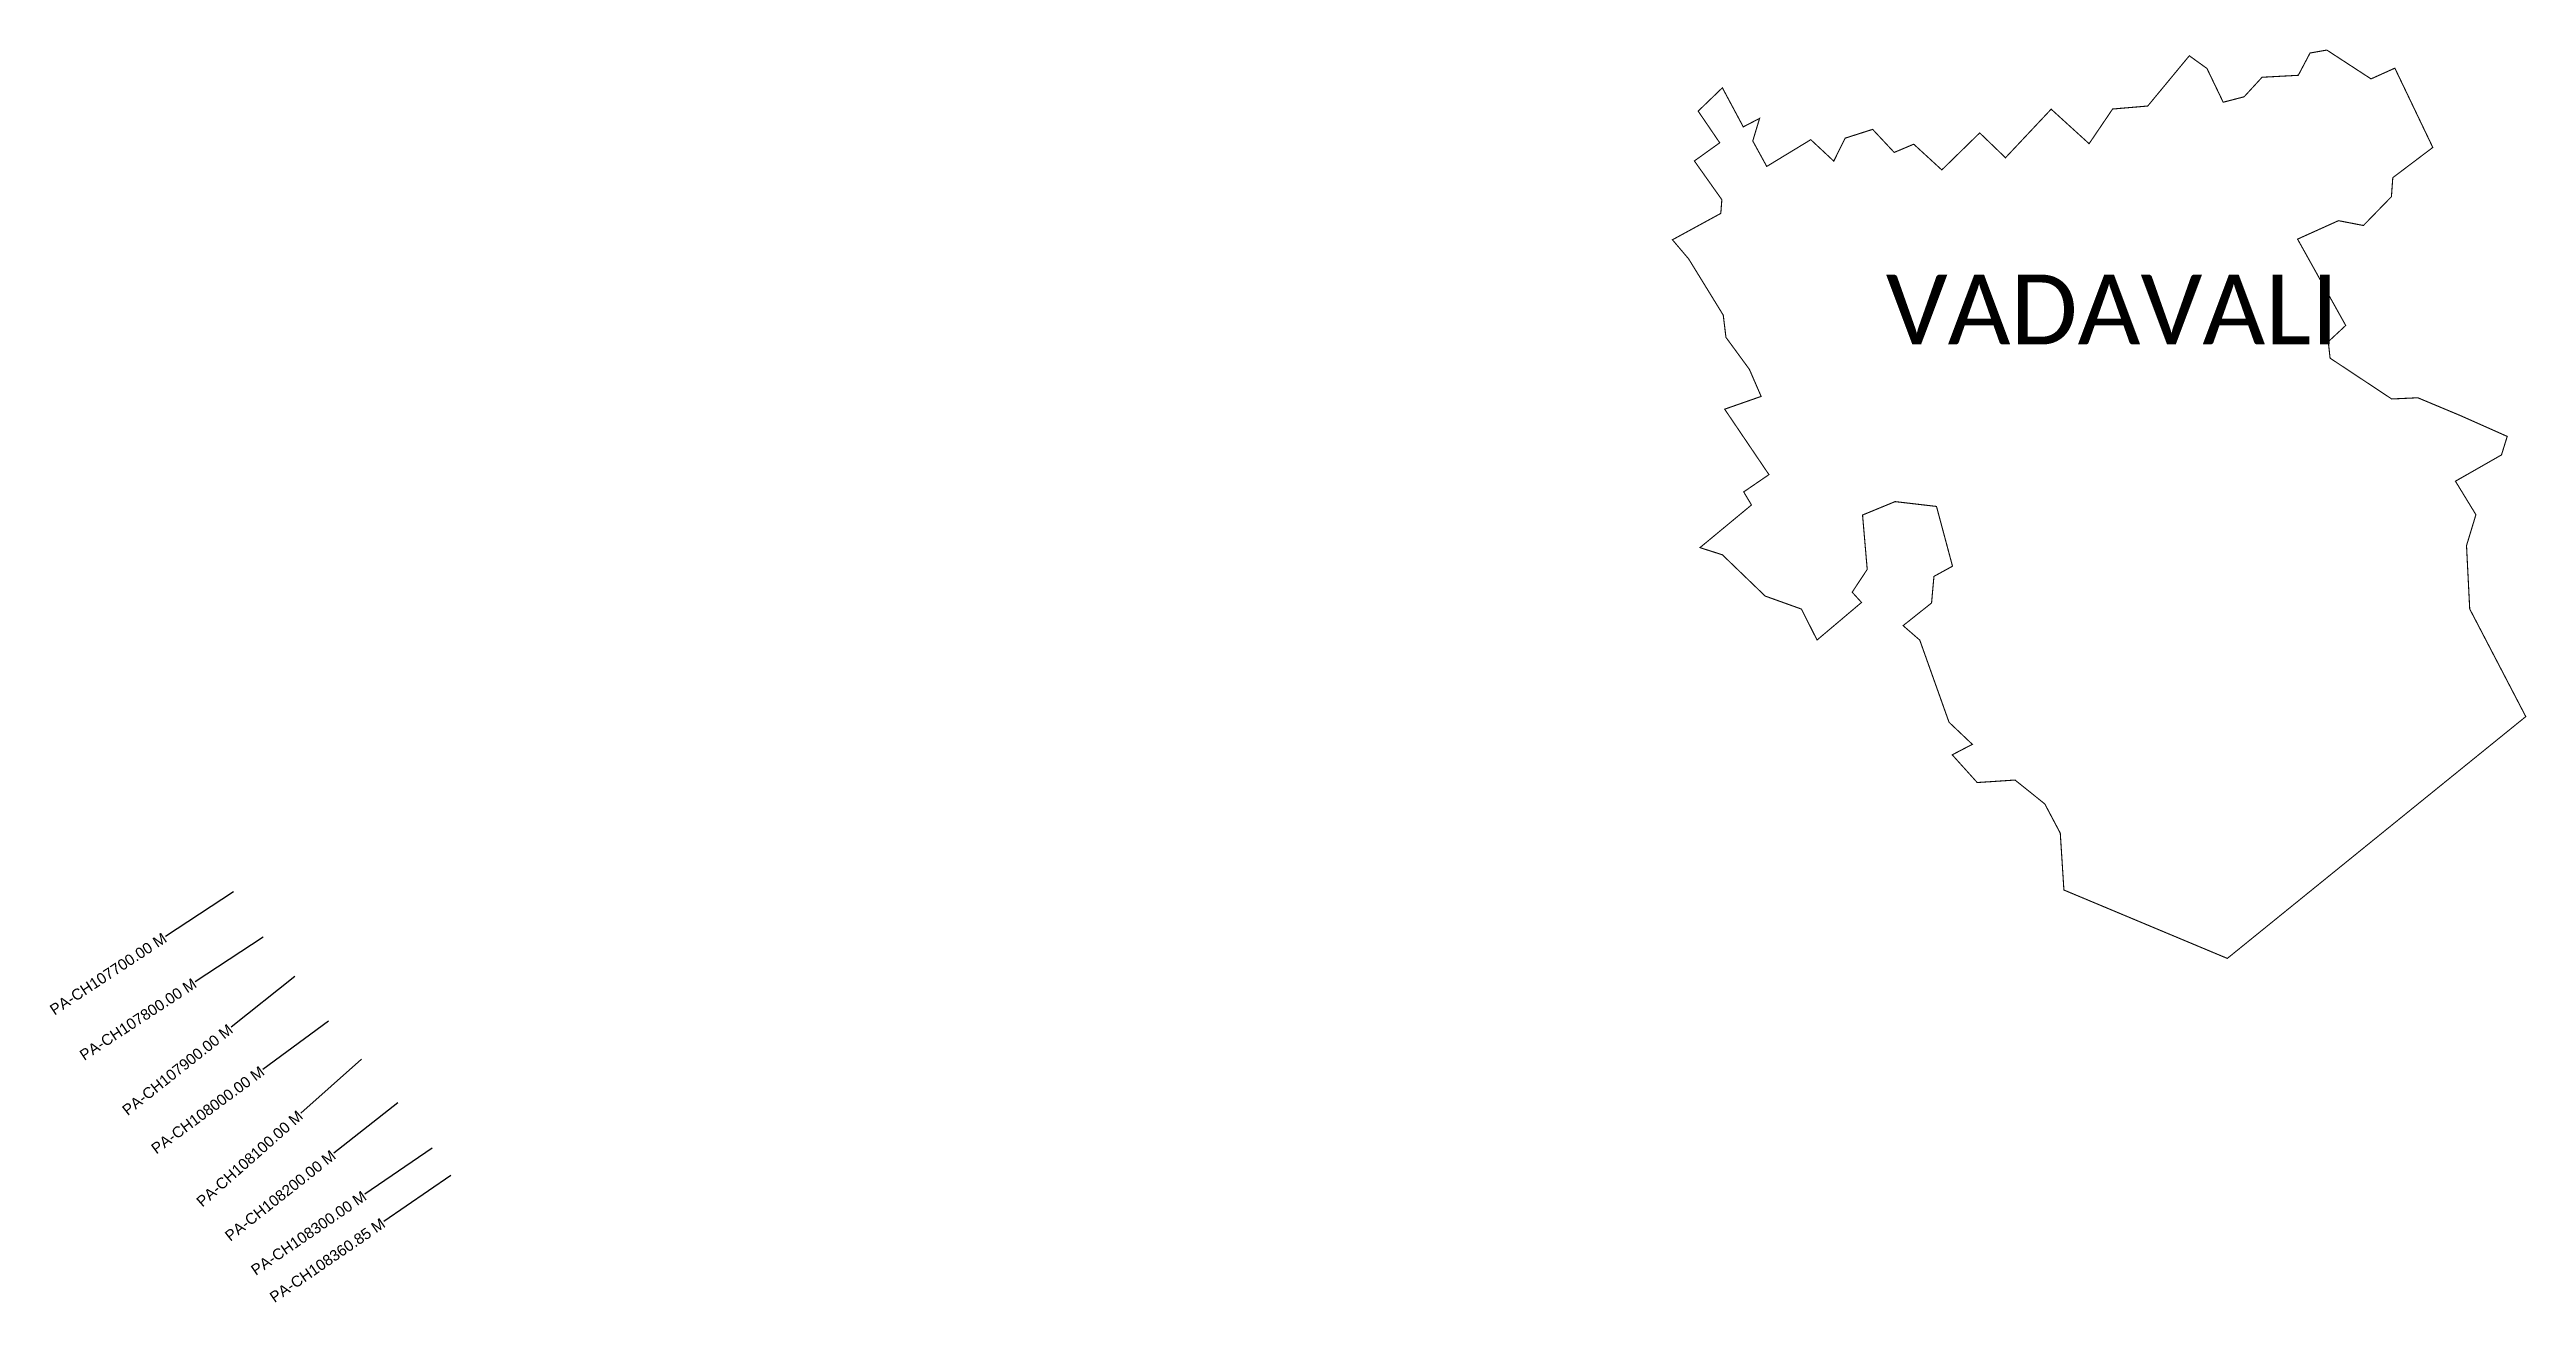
# Model space of a CAD drawing. Header units: metres. Extents: x 268033 to 272595, y 2138635 to 2140943.
import ezdxf
from ezdxf.enums import TextEntityAlignment as Align

# ---------------------------------------------------------------- set-up
doc = ezdxf.new("R2010")
doc.units = ezdxf.units.M
for name, color, linetype in [('CS', 134, 'Continuous'), ('CSMark', 6, 'Continuous'), ('VILLAGE NAME', 250, 'Continuous')]:
    doc.layers.add(name, color=color, linetype=linetype)
doc.styles.add('DynamicDimensions', font='arial.ttf')
doc.styles.get("Standard").update_dxf_attribs({"font": 'simplex.shx'})

msp = doc.modelspace()

# ---------------------------------------------------------------- linework, layer by layer
at = {"color": 6, "const_width": 2, "flags": 128}
msp.add_lwpolyline([(271069.7, 2140829.5), (271114.3, 2140872.5), (271152.8, 2140800.5), (271182.8, 2140816.1), (271170.3, 2140774.5), (271196, 2140727.6), (271277.1, 2140776.9), (271319.5, 2140737.4), (271340.4, 2140779.7), (271391.1, 2140795.9), (271430.8, 2140753.4), (271466.8, 2140768.6), (271518.5, 2140721.2), (271588.3, 2140789.4), (271635.8, 2140743.6), (271719.9, 2140833.1), (271789.8, 2140769.5), (271833.1, 2140833.4), (271897.8, 2140838.9), (271974.4, 2140931.5), (272006.9, 2140908.1), (272036.8, 2140845.9), (272075.3, 2140855.9), (272108.4, 2140891.9), (272175.1, 2140895.5), (272196.8, 2140936.6), (272227.7, 2140942), (272309.1, 2140888.9), (272353, 2140908.7), (272422.9, 2140762.6), (272349.2, 2140706.9), (272346.7, 2140671.9), (272295.1, 2140618.8), (272249.2, 2140627.7), (272173.8, 2140593.7), (272262.5, 2140434.6), (272230.4, 2140404.7), (272233.7, 2140374.4), (272347.2, 2140299.2), (272395.3, 2140301.4), (272473, 2140268.9), (272560, 2140230.2), (272549.4, 2140196.1), (272464.6, 2140147.7), (272502.3, 2140086), (272485, 2140029), (272490.9, 2139912.3), (272594.2, 2139714), (272044.4, 2139268.5), (271743.4, 2139394.5), (271736.7, 2139499.3), (271708.2, 2139553.1), (271653.4, 2139597.1), (271583.7, 2139592.5), (271537.7, 2139643.6), (271574.7, 2139662.9), (271531.8, 2139703.6), (271477.9, 2139854.9), (271447.2, 2139881.6), (271499.6, 2139923.3), (271504, 2139972.3), (271538.2, 2139991.1), (271508.7, 2140101.2), (271432.5, 2140110.1), (271372.5, 2140085.4), (271381.1, 2139985.2), (271353.4, 2139943.2), (271370.6, 2139924.3), (271288.7, 2139855.1), (271259.9, 2139912.1), (271193.1, 2139936.1), (271114.3, 2140012.1), (271073, 2140025.3), (271167.9, 2140103.9), (271153.6, 2140128), (271200.1, 2140159.8), (271118.5, 2140280.4), (271185.7, 2140303.9), (271164.1, 2140353.7), (271120.9, 2140412.7), (271115.9, 2140453.7), (271052.3, 2140557.1), (271022.3, 2140592.5), (271111.4, 2140641.1), (271113.3, 2140666.4), (271062.7, 2140737.7), (271109.4, 2140771.2), (271069.7, 2140829.5)], dxfattribs=at)
at = {"layer": 'CS'}
for p, q in [((268371.7, 2139391.4), (268246.3, 2139309.1)), ((268426.6, 2139307.9), (268301.2, 2139225.5)), ((268484.8, 2139235), (268367.3, 2139141.7)), ((268546.6, 2139152.9), (268425.8, 2139064)), ((268607.8, 2139082.8), (268495.6, 2138983.2)), ((268674.5, 2139002.6), (268556.8, 2138909.6)), ((268737.7, 2138918.8), (268614, 2138833.9)), ((268772.1, 2138868.7), (268648.5, 2138783.7))]:
    msp.add_line(p, q, dxfattribs=at)

# ---------------------------------------------------------------- texts
at = {"layer": 'CSMark', "style": 'DynamicDimensions'}
for s, rotation, p in [('PA-CH107700.00 M', 33.2895, (268245.5, 2139308.6)), ('PA-CH107800.00 M', 33.2895, (268300.4, 2139225)), ('PA-CH107900.00 M', 38.4434, (268366.5, 2139141.1)), ('PA-CH108000.00 M', 36.3752, (268425, 2139063.4)), ('PA-CH108100.00 M', 41.5844, (268494.9, 2138982.6)), ('PA-CH108200.00 M', 38.3049, (268556, 2138909)), ('PA-CH108300.00 M', 34.5036, (268613.2, 2138833.3)), ('PA-CH108360.85 M', 34.5036, (268647.7, 2138783.2))]:
    msp.add_text(s, height=20, rotation=rotation, dxfattribs=at).set_placement(p, align=Align.MIDDLE_RIGHT)
at = {"layer": 'VILLAGE NAME', "insert": (271415.4, 2140528.2), "char_height": 128.647, "attachment_point": 1}
msp.add_mtext_dynamic_manual_height_columns('{\\fCalibri|b0|i0|c0|p34;VADAVALI}', width=1449.11, gutter_width=643.2, heights=[0], dxfattribs=at)

doc.saveas('drawing.dxf')
